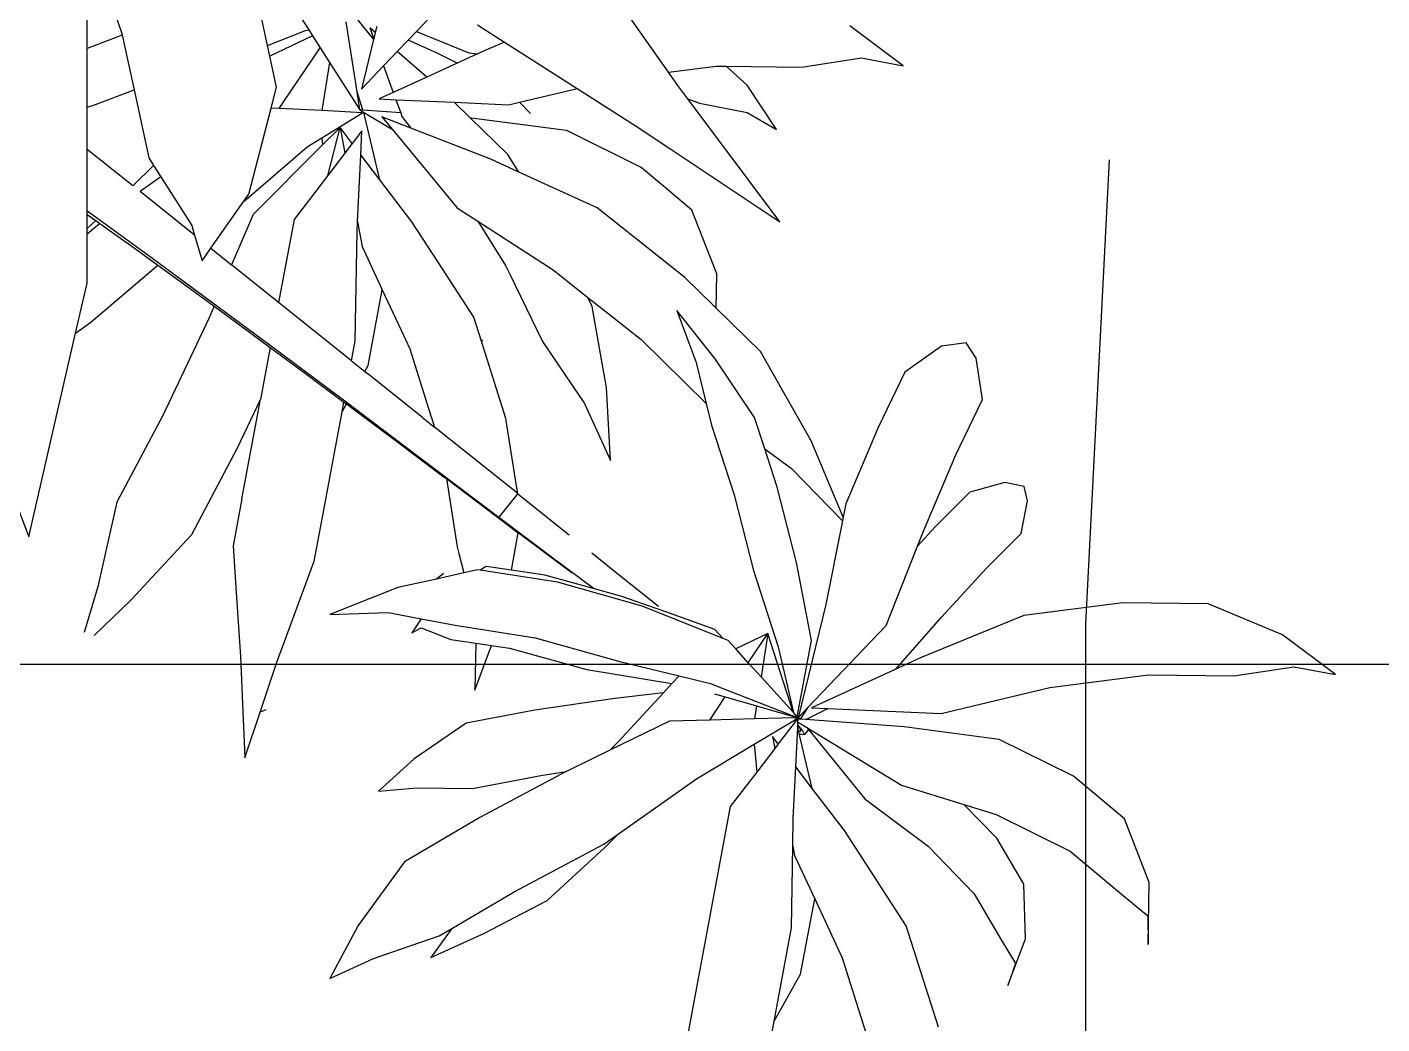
# Model space of a CAD drawing. Header units: metres. Extents: x -22 to 564, y 0 to 143.
# Drawn here: x 121.9146 to 122.0994, y 53.1705 to 53.3064 of the extents above; entities that cross this region are included whole.
import ezdxf
from ezdxf.enums import TextEntityAlignment as Align

# ---------------------------------------------------------------- set-up
doc = ezdxf.new("R2010")
doc.units = ezdxf.units.M
doc.linetypes.add('XREF 1N NEURO-ONCOLOGIA$0$CONJUNTO TLAHUAC$0$HIDDEN2', pattern=[0.1875, 0.125, -0.0625])
for name, color, linetype in [('XREF 1N NEURO-ONCOLOGIA$0$Mobiliario Fijo', 40, 'Continuous'), ('XREF 1N NEURO-ONCOLOGIA$0$PROYECCIÓN', 8, 'XREF 1N NEURO-ONCOLOGIA$0$CONJUNTO TLAHUAC$0$HIDDEN2'), ('XREF 1N NEURO-ONCOLOGIA$0$TEX-MOB', 4, 'Continuous')]:
    doc.layers.add(name, color=color, linetype=linetype)
doc.styles.add('XREF 1N NEURO-ONCOLOGIA$0$HANDLET', font='romans.shx')

# ---------------------------------------------------------------- blocks, each defined once
blk = doc.blocks.new('XREF 1N NEURO-ONCOLOGIA$0$PLANTA CIRCULAR-02')
at = {"color": 72}
for p, q in [((0.2352287231787073, 0.3078379123443895), (0.2412934626035792, 0.2753400864379287)), ((0.2300751190101948, 0.2203104930686237), (0.2144517528118541, 0.3039590530063805)), ((0.258752786373023, 0.259072938679985), (0.266975109439926, 0.2850408369870152)), ((0.2412934626035792, 0.2753400864379287), (0.2457661489516312, 0.2513930210412383)), ((0.2412934626035792, 0.2753400864379287), (0.2480992815560796, 0.2632650709938318)), ((0.2834024485649991, 0.276871921651157), (0.2751801254980961, 0.2509040233441269)), ((0.1273815670105876, 0.2644104534880682), (0.1386542231617511, 0.2592500123248627)), ((0.1347174525734545, 0.2507799221803779), (0.1273815670105876, 0.2644104534880682)), ((0.3012393786880523, 0.2661272672316173), (0.3057208071625865, 0.2542281051827047)), ((0.3031552708874727, 0.260565723578587), (0.3012393786880523, 0.2661272672316173)), ((0.2480992815560796, 0.2632650709938318), (0.2517101342726562, 0.2439324122591202)), ((0.2995236314507963, 0.2544392442416736), (0.3031552708874727, 0.260565723578587)), ((0.1386542231617511, 0.2592500123248627), (0.1554385416881416, 0.2534772389408246)), ((0.1533050969057257, 0.2589804255905719), (0.1669278453257448, 0.2528546845111848)), ((0.158738136582528, 0.2515389861300363), (0.1533050969057257, 0.2589804255905719)), ((0.2517101342726562, 0.2439324122591202), (0.258752786373023, 0.259072938679985)), ((0.2926280267648309, 0.2426926067117918), (0.2995236314507963, 0.2544392442416736)), ((0.3057208071625865, 0.2542281051827047), (0.3052849004319853, 0.2402072395598367)), ((0.3371173422359845, 0.2483497702475788), (0.3371932772652855, 0.2557022486139644)), ((0.3371932772652855, 0.2557022486139644), (0.3374809903972249, 0.2398110029806943)), ((0.1465979750992545, 0.234456471980458), (0.1347174525734545, 0.2507799221803779)), ((0.1554385416881416, 0.2534772389408246), (0.158738136582528, 0.2515389861300363)), ((0.158738136582528, 0.2515389861300363), (0.1746905417690243, 0.2421682011757511)), ((0.1669278453257448, 0.2528546845111848), (0.183105695239135, 0.2443916328278064)), ((0.2457661489516312, 0.2513930210412383), (0.2461087853604624, 0.2304808479718332)), ((0.2751801254980961, 0.2509040233441269), (0.2593158248288034, 0.2264805127125484)), ((0.3302719046012754, 0.2426581997864687), (0.3371173422359845, 0.2483497702475788)), ((0.183105695239135, 0.2443916328278064), (0.1979025384700463, 0.2308337960126394)), ((0.2465460943457316, 0.2328305884237594), (0.2517101342726562, 0.2439324122591202)), ((0.1746905417690243, 0.2421682011757511), (0.1976315565399318, 0.2299967785626436)), ((0.2808230684268551, 0.2305072031032154), (0.2926280267648309, 0.2426926067117918)), ((0.3052849004319853, 0.2402072395598367), (0.2983892957460199, 0.2284606020299478)), ((0.3172262998705548, 0.2317171172690493), (0.3302719046012754, 0.2426581997864687)), ((0.3374809903972249, 0.2398110029806943), (0.3310885271888111, 0.2234832087838114)), ((0.165849975180123, 0.2231474342153845), (0.1465979750992545, 0.234456471980458)), ((0.2461087853604624, 0.2304808479718332), (0.2465460943457316, 0.2328305884237594)), ((0.1976315565399318, 0.2299967785626436), (0.2013890418260757, 0.2273417944819727)), ((0.1979025384700463, 0.2308337960126394), (0.2013890418260757, 0.2273417944819727)), ((0.2461087853604624, 0.2304808479718332), (0.2462260190323775, 0.2233257098332544)), ((0.2645668345363532, 0.2183558742652565), (0.2808230684268551, 0.2305072031032154)), ((0.2982155976822298, 0.2223179191698321), (0.3172262998705548, 0.2317171172690493)), ((0.2013890418260757, 0.2273417944819727), (0.2214030004920744, 0.2132002243617919)), ((0.2593158248288034, 0.2264805127125484), (0.2510818288329091, 0.2157029925408622)), ((0.2983892957460199, 0.2284606020299478), (0.2899686613796177, 0.2197685909734801)), ((0.1880458887503806, 0.2113713272277309), (0.165849975180123, 0.2231474342153845)), ((0.2462260190323775, 0.2233257098332544), (0.2468636820481009, 0.2101818382819616)), ((0.2899686613796177, 0.2197685909734801), (0.2982155976822298, 0.2223179191698321)), ((0.3310885271888111, 0.2234832087838114), (0.3180429224580905, 0.212542126266392)), ((0.2368373994195281, 0.2114759135015092), (0.2300751190101948, 0.2203104930686237)), ((0.2739774869021687, 0.2148253307744952), (0.2899686613796177, 0.2197685909734801)), ((0.1398800181335815, 0.2163983263596734), (0.1497604723965367, 0.2155343248746178)), ((0.1490665851663664, 0.2080943989386341), (0.1398800181335815, 0.2163983263596734)), ((0.1497604723965367, 0.2155343248746178), (0.1639590949975371, 0.2156879583203661)), ((0.1639590949975371, 0.2156879583203661), (0.1815031946998573, 0.2123314385903896)), ((0.2510818288329091, 0.2157029925408622), (0.2468636820481009, 0.2101818382819616)), ((0.2510818288329091, 0.2157029925408622), (0.2477282124536515, 0.2016322527049041)), ((0.2501257025410837, 0.2006073451241903), (0.2645668345363532, 0.2183558742652565)), ((0.1815031946998573, 0.2123314385903896), (0.1880458887503806, 0.2113713272277309)), ((0.2214030004920744, 0.2132002243617919), (0.2361707790385594, 0.2043516240605001)), ((0.2496995792831598, 0.20008362848872), (0.2739774869021687, 0.2148253307744952)), ((0.3180429224580905, 0.212542126266392), (0.2990322202697513, 0.2031429281671819)), ((0.1887909899510447, 0.210976011602277), (0.1880458887503806, 0.2113713272277309)), ((0.1991868052905516, 0.2059026629006553), (0.1887909899510447, 0.210976011602277)), ((0.2361707790385594, 0.2043516240605001), (0.2368373994195281, 0.2114759135015092)), ((0.2414502145201709, 0.2054495023549734), (0.2368373994195281, 0.2114759135015092)), ((0.2468636820481009, 0.2101818382819616), (0.2473545221659918, 0.2000643635302808)), ((0.1052299575996187, 0.1979691624593656), (0.1056769285168286, 0.2078393354950734)), ((0.1056769285168286, 0.2078393354950734), (0.1095695138444483, 0.1961716594080798)), ((0.1624008745917536, 0.1989805685503896), (0.1490665851663664, 0.2080943989386341)), ((0.2145308191973356, 0.1984145024736676), (0.1991868052905516, 0.2059026629006553)), ((0.2012420913636532, 0.2038441356656762), (0.1991868052905516, 0.2059026629006553)), ((0.2408711741639706, 0.2023382135543628), (0.2414502145201709, 0.2054495023549734)), ((0.2423500464400661, 0.204273917165942), (0.2414502145201709, 0.2054495023549734)), ((0.2129187338088343, 0.1912117784107465), (0.2012420913636532, 0.2038441356656762)), ((0.2361707790385594, 0.2043516240605001), (0.2465179944031206, 0.1981517496038236)), ((0.2423500464400661, 0.204273917165942), (0.2408711741639706, 0.2023382135543628)), ((0.2466985945455633, 0.1985927575697914), (0.2423500464400661, 0.204273917165942)), ((0.2477282124536515, 0.2016322527049041), (0.2475589574949026, 0.2009221111081345)), ((0.2477282124536515, 0.2016322527049041), (0.2480911353282238, 0.2018156823961661)), ((0.2480911353282238, 0.2018156823961661), (0.2490791886609855, 0.2018896935783303)), ((0.2490791886609855, 0.2018896935783303), (0.2486026663029293, 0.2008001950860674)), ((0.2501257025410837, 0.2006073451241903), (0.2490791886609855, 0.2018896935783303)), ((0.2990322202697513, 0.2031429281671819), (0.2746122854090771, 0.1999197234052801)), ((0.1045022866744318, 0.1819004705865055), (0.1052299575996187, 0.1979691624593656)), ((0.179944974294088, 0.1956240488204131), (0.1624008745917536, 0.1989805685503896)), ((0.2248347571928662, 0.1981529485796116), (0.2145308191973356, 0.1984145024736676)), ((0.2362374095002337, 0.1978635050566737), (0.2248347571928662, 0.1981529485796116)), ((0.2248347571928662, 0.1981529485796116), (0.2264701033485323, 0.1956942270619848)), ((0.2465179944031206, 0.1981517496038236), (0.2468365684651559, 0.1983451898315493)), ((0.2465179944031206, 0.1981517496038236), (0.2469669963618912, 0.1978827153103282)), ((0.2466985945455633, 0.1985927575697914), (0.2466639152700907, 0.1985525530273904)), ((0.2468365684651559, 0.1983451898315493), (0.2466639152700907, 0.1985525530273904)), ((0.2472069117380471, 0.1979003931708334), (0.2466985945455633, 0.1985927575697914)), ((0.2472069117380471, 0.1979003931708334), (0.2468365684651559, 0.1983451898315493)), ((0.2475589574949026, 0.2009221111081345), (0.2473545221659918, 0.2000643635302808)), ((0.2473545221659918, 0.2000643635302808), (0.2473828681530961, 0.1994800799755438)), ((0.248094386283185, 0.2003980152886271), (0.2473828681530961, 0.1994800799755438)), ((0.2473828681530961, 0.1994800799755438), (0.2473871868901938, 0.1993910597183728)), ((0.2486026663029293, 0.2008001950860674), (0.2473871868901938, 0.1993910597183728)), ((0.2473871868901938, 0.1993910597183728), (0.2474207183899182, 0.1986998894381315)), ((0.2474207183899182, 0.1986998894381315), (0.247743822599233, 0.1988960804005373)), ((0.2474207183899182, 0.1986998894381315), (0.2474586054971581, 0.197918938906561)), ((0.2479441683835546, 0.197954716992605), (0.2474586054971581, 0.197918938906561)), ((0.2479441683835546, 0.197954716992605), (0.2474751338054943, 0.1975782480458505)), ((0.2475589574949026, 0.2009221111081345), (0.2480609931466802, 0.2010828169036856)), ((0.247743822599233, 0.1988960804005373), (0.2496995792831598, 0.20008362848872)), ((0.2479831858152153, 0.1979575919426182), (0.2479441683835546, 0.197954716992605)), ((0.2494241924522385, 0.1980637706908084), (0.2479831858152153, 0.1979575919426182)), ((0.2499030206254673, 0.1950344479568571), (0.2479831858152153, 0.1979575919426182)), ((0.2480609931466802, 0.2010828169036856), (0.248094386283185, 0.2003980152886271)), ((0.2746122854090771, 0.1999197234052801), (0.2494241924522385, 0.1980637706908084)), ((0.2494241924522385, 0.1980637706908084), (0.2550827223342083, 0.195213421225823)), ((0.2496995792831598, 0.20008362848872), (0.2501257025410837, 0.2006073451241903)), ((0.1095695138444483, 0.1961716594080798), (0.1137544273637729, 0.1836277557332693)), ((0.1110581247384346, 0.1955550565866915), (0.1095695138444483, 0.1961716594080798)), ((0.2005007157029723, 0.192607584846705), (0.179944974294088, 0.1956240488204131)), ((0.2264701033485323, 0.1956942270619848), (0.2287862294278824, 0.192255410235326)), ((0.2268788212409731, 0.1895363656214002), (0.2474751338054943, 0.1975782480458505)), ((0.2287862294278824, 0.192255410235326), (0.236768964713761, 0.1945289948367801)), ((0.2466379175878899, 0.1975994998392849), (0.2362374095002337, 0.1978635050566737)), ((0.236768964713761, 0.1945289948367801), (0.2362374095002337, 0.1978635050566737)), ((0.236768964713761, 0.1945289948367801), (0.246546267228581, 0.1973136950235457)), ((0.2461689531155144, 0.1961370690792492), (0.2379569896054789, 0.1870763708344043)), ((0.2461689531155144, 0.1961370690792492), (0.2397189675594689, 0.1760232697730402)), ((0.2423861432337446, 0.1793886632420509), (0.2462778434902333, 0.1962572136495382)), ((0.2462778434902333, 0.1962572136495382), (0.2461689531155144, 0.1961370690792492)), ((0.2472387041253228, 0.1973173825432752), (0.2462778434902333, 0.1962572136495382)), ((0.2466379175878899, 0.1975994998392849), (0.246546267228581, 0.1973136950235457)), ((0.246546267228581, 0.1973136950235457), (0.2472040618885387, 0.1975010433141122)), ((0.247188125296617, 0.1975855334345127), (0.2466379175878899, 0.1975994998392849)), ((0.2472069117380471, 0.1979003931708334), (0.2469669963618912, 0.1978827153103282)), ((0.2469669963618912, 0.1978827153103282), (0.2470406137376671, 0.1978386050379939)), ((0.2471345818030244, 0.1978694019205349), (0.2470406137376671, 0.1978386050379939)), ((0.2470406137376671, 0.1978386050379939), (0.2471531042229316, 0.1977712026633824)), ((0.2472069117380471, 0.1979003931708334), (0.2471345818030244, 0.1978694019205349)), ((0.2471345818030244, 0.1978694019205349), (0.2471531042229316, 0.1977712026633824)), ((0.2471531042229316, 0.1977712026633824), (0.2474751338054943, 0.1975782480458505)), ((0.2474751338054943, 0.1975782480458505), (0.247188125296617, 0.1975855334345127)), ((0.247188125296617, 0.1975855334345127), (0.2472040618885387, 0.1975010433141122)), ((0.2472040618885387, 0.1975010433141122), (0.2474751338054943, 0.1975782480458505)), ((0.2474751338054943, 0.1975782480458505), (0.2472069117380471, 0.1979003931708334)), ((0.2474751338054943, 0.1975782480458505), (0.2472387041253228, 0.1973173825432752)), ((0.2472387041253228, 0.1973173825432752), (0.2509193050910028, 0.1778041503355823)), ((0.2474586054971581, 0.197918938906561), (0.2474751338054943, 0.1975782480458505)), ((0.2474751338054943, 0.1975782480458505), (0.2499030206254673, 0.1950344479568571)), ((0.2545506393085475, 0.1685439526762096), (0.2474751338054943, 0.1975782480458505)), ((0.2499030206254673, 0.1950344479568571), (0.2700187889681729, 0.1739583035174519)), ((0.2508638265624228, 0.1950258185294231), (0.2550827223342083, 0.195213421225823)), ((0.2725399314201127, 0.1851076294699467), (0.2508638265624228, 0.1950258185294231)), ((0.2550827223342083, 0.195213421225823), (0.2841276533141865, 0.1965049694562708)), ((0.2841276533141865, 0.1965049694562708), (0.3119486977157351, 0.1898444431688944)), ((0.2129187338088343, 0.1912117784107465), (0.2005007157029723, 0.192607584846705)), ((0.215121367953742, 0.1888288621271457), (0.2129187338088343, 0.1912117784107465)), ((0.2260522050137155, 0.1914767252876928), (0.2287862294278824, 0.192255410235326)), ((0.1645955643399191, 0.1905343967350816), (0.1688656129225734, 0.1790579825729139)), ((0.1648666482664112, 0.1784740353022087), (0.1645955643399191, 0.1905343967350816)), ((0.1932669609845732, 0.1851730476572797), (0.215121367953742, 0.1888288621271457)), ((0.2169393390596781, 0.18686209294696), (0.215121367953742, 0.1888288621271457)), ((0.2169393390596781, 0.18686209294696), (0.2250252189176507, 0.1888126218978954)), ((0.2250252189176507, 0.1888126218978954), (0.2268788212409731, 0.1895363656214002)), ((0.3119486977157351, 0.1898444431688944), (0.3372880189583043, 0.1865867729920794)), ((0.1734773214052865, 0.1797314055244357), (0.1932669609845732, 0.1851730476572797)), ((0.2017289134619915, 0.1831929343636673), (0.2169393390596781, 0.18686209294696)), ((0.2379569896054789, 0.1870763708344043), (0.2346970288467958, 0.1834794818944587)), ((0.2397189675594689, 0.1760232697730402), (0.2379569896054789, 0.1870763708344043)), ((0.2789897089102595, 0.1821564482979241), (0.2725399314201127, 0.1851076294699467)), ((0.2725399314201127, 0.1851076294699467), (0.28417783862389, 0.1717772079103597)), ((0.3372880189583043, 0.1865867729920794), (0.3591623532484363, 0.1868583691443675)), ((0.3591623532484363, 0.1868583691443675), (0.3745282498051523, 0.1845198085490196)), ((0.3852475939766577, 0.186526585147341), (0.3715849473010309, 0.1763001714849111)), ((0.3745282498051523, 0.1845198085490196), (0.3852475939766577, 0.186526585147341)), ((0.103425315653368, 0.1654579051208671), (0.1045022866744318, 0.1819004705865055)), ((0.1137544273637729, 0.1836277557332693), (0.1234230901286537, 0.1574404560095886)), ((0.1800494819271137, 0.1770853832989019), (0.2017289134619915, 0.1831929343636673)), ((0.2346970288467958, 0.1834794818944587), (0.2314845738350897, 0.1799350085842022)), ((0.2346970288467958, 0.1834794818944587), (0.2397189675594689, 0.1760232697730402)), ((0.3053391020597331, 0.1713861034784898), (0.2789897089102595, 0.1821564482979241)), ((0.1508384722692142, 0.1745214281818335), (0.1584706073914219, 0.1775400559016802)), ((0.1584706073914219, 0.1775400559016802), (0.1648666482664112, 0.1784740353022087)), ((0.1648666482664112, 0.1784740353022087), (0.1688656129225734, 0.1790579825729139)), ((0.1688656129225734, 0.1790579825729139), (0.1734773214052865, 0.1797314055244357)), ((0.2282675669181486, 0.1772559153046629), (0.2074901824431805, 0.1689609296818304)), ((0.2282675669181486, 0.1772559153046629), (0.2260960932850935, 0.1749584140142204)), ((0.2295037197612828, 0.1777494264140031), (0.2282675669181486, 0.1772559153046629)), ((0.2314845738350897, 0.1799350085842022), (0.2295037197612828, 0.1777494264140031)), ((0.2397189675594689, 0.1760232697730402), (0.2314845738350897, 0.1799350085842022)), ((0.236039075806687, 0.1598101230703861), (0.2423861432337446, 0.1793886632420509)), ((0.2509193050910028, 0.1778041503355823), (0.2470163743349474, 0.1577717612665097)), ((0.0679989700413444, 0.1636597580998753), (0.0644272448327428, 0.1756919343429359)), ((0.0670034462101086, 0.1765032058852469), (0.07653787987015899, 0.1673561726104253)), ((0.1484346118343325, 0.1758525380328066), (0.1508384722692142, 0.1745214281818335)), ((0.1508482719286803, 0.172223583868643), (0.1484346118343325, 0.1758525380328066)), ((0.1508482719286803, 0.172223583868643), (0.1595454020749543, 0.1738957745349907)), ((0.1595454020749543, 0.1738957745349907), (0.1800494819271137, 0.1770853832989019)), ((0.2260960932850935, 0.1749584140142204), (0.2135093719693941, 0.1704741983170876)), ((0.2700187889681729, 0.1739583035174519), (0.27805011984141, 0.1535925753640228)), ((0.3715849473010309, 0.1763001714849111), (0.3525527575924343, 0.1684000294539629)), ((0.1274086166296513, 0.1711158326718518), (0.1422950797455797, 0.1705790680461305)), ((0.1448606160206935, 0.1642414496502482), (0.1274086166296513, 0.1711158326718518)), ((0.1422950797455797, 0.1705790680461305), (0.1433445106461306, 0.1707808413354073)), ((0.1433445106461306, 0.1707808413354073), (0.1508482719286803, 0.172223583868643)), ((0.2135093719693941, 0.1704741983170876), (0.2111148562738663, 0.1696211147697824)), ((0.28417783862389, 0.1717772079103597), (0.2957087490867138, 0.1592649931012247)), ((0.3306784233023023, 0.1681284333016748), (0.3053391020597331, 0.1713861034784898)), ((0.07653787987015899, 0.1673561726104253), (0.0895846311254189, 0.1532594486780852)), ((0.2074901824431805, 0.1689609296818304), (0.1858107509083027, 0.1628533786170578)), ((0.2008128721623734, 0.1603305658610807), (0.2116350406788285, 0.168978682918727)), ((0.2111148562738663, 0.1696211147697824), (0.202291442793566, 0.1664776361594065)), ((0.2587951558607244, 0.1471608245804887), (0.2545506393085475, 0.1685439526762096)), ((0.3525527575924343, 0.1684000294539629), (0.3306784233023023, 0.1681284333016748)), ((0.0681847394216959, 0.16284444751048), (0.0679989700413444, 0.1636597580998753)), ((0.1026461197618005, 0.1535615966715724), (0.103425315653368, 0.1654579051208671)), ((0.1547532977826052, 0.1620265710654962), (0.1448606160206935, 0.1642414496502482)), ((0.194635716770648, 0.1643725083162764), (0.1825018032142793, 0.1610359940265624)), ((0.1842597736035287, 0.1563334394582441), (0.1952324339886502, 0.1645365902108367)), ((0.1952324339886502, 0.1645365902108367), (0.194635716770648, 0.1643725083162764)), ((0.202291442793566, 0.1664776361594065), (0.1952324339886502, 0.1645365902108367)), ((0.07286446886099901, 0.1423059014906087), (0.0681847394216959, 0.16284444751048)), ((0.1617346602958491, 0.1604635095322209), (0.1547532977826052, 0.1620265710654962)), ((0.1605009356612896, 0.1555131258417148), (0.1617346602958491, 0.1604635095322209)), ((0.1653066710561433, 0.1596637698531467), (0.1617346602958491, 0.1604635095322209)), ((0.165922312573926, 0.159759538870567), (0.1653066710561433, 0.1596637698531467)), ((0.1858107509083027, 0.1628533786170578), (0.165922312573926, 0.159759538870567)), ((0.1674950892004148, 0.158844644403807), (0.165922312573926, 0.159759538870567)), ((0.1740303074251841, 0.1597989471231287), (0.1674950892004148, 0.158844644403807)), ((0.1825018032142793, 0.1610359940265624), (0.1740303074251841, 0.1597989471231287)), ((0.1740303074251841, 0.1597989471231287), (0.1756953066214919, 0.1501664791437136)), ((0.1895334806804669, 0.1605706663973052), (0.1756953066214919, 0.1501664791437136)), ((0.194587610511789, 0.1553479501200101), (0.2008128721623734, 0.1603305658610807)), ((0.2310925888607045, 0.1404979471575487), (0.236039075806687, 0.1598101230703861)), ((0.1234230901286537, 0.1574404560095886), (0.1250188320769041, 0.1488886172037169)), ((0.1707582094807378, 0.1461553880990465), (0.1842597736035287, 0.1563334394582441)), ((0.2470163743349474, 0.1577717612665097), (0.242069887388979, 0.1384595853536723)), ((0.2957087490867138, 0.1592649931012247), (0.3046404489877688, 0.1503986505239254)), ((0.0895846311254189, 0.1532594486780852), (0.0920397800063313, 0.1506067150350674)), ((0.1048945850996574, 0.1415117078089381), (0.1026461197618005, 0.1535615966715724)), ((0.1572933824070617, 0.1363142558055372), (0.1600609619220421, 0.1537477085338068)), ((0.1600609619220421, 0.1537477085338068), (0.1605009356612896, 0.1555131258417148)), ((0.27805011984141, 0.1535925753640228), (0.2795593908043799, 0.1497653887337265)), ((0.2825813859204516, 0.1486756891631487), (0.27805011984141, 0.1535925753640228)), ((0.039568464767541, 0.1231805717692467), (0.0503012264136515, 0.1512584545683069)), ((0.0503012264136515, 0.1512584545683069), (0.0566811840993893, 0.1231805717692467)), ((0.0920397800063313, 0.1506067150350674), (0.1037791285079948, 0.128436858154366)), ((0.1572933824070617, 0.1363142558055372), (0.1756953066214919, 0.1501664791437136)), ((0.1756340436006809, 0.1401976806664038), (0.1887703810599248, 0.1507061172625583)), ((0.2795593908043799, 0.1497653887337265), (0.2878913133545495, 0.130196279699696)), ((0.3046404489877688, 0.1503986505239254), (0.3062675604853239, 0.1420061693310188)), ((0.1250188320769041, 0.1488886172037169), (0.1305649356673086, 0.1191757310767016)), ((0.1506146580046277, 0.1309519617738886), (0.1707582094807378, 0.1461553880990465)), ((0.1755778232325582, 0.1401527404294072), (0.1707582094807378, 0.1461553880990465)), ((0.2457641105792732, 0.1337127929269073), (0.2587951558607244, 0.1471608245804887)), ((0.2589906538900379, 0.1461759398824185), (0.2507675776869007, 0.126634403562349)), ((0.2589906538900379, 0.1461759398824185), (0.2587951558607244, 0.1471608245804887)), ((0.2596607296358542, 0.1428002160913522), (0.2589906538900379, 0.1461759398824185)), ((0.2915130858215065, 0.1398093465858423), (0.2825813859204516, 0.1486756891631487)), ((0.2679926521860239, 0.1232311070573289), (0.2596607296358542, 0.1428002160913522)), ((0.0846038173626624, 0.1201360446099073), (0.07286446886099901, 0.1423059014906087)), ((0.1048945850996574, 0.1415117078089381), (0.1096462692204625, 0.1160555221403356)), ((0.1755778232325582, 0.1401527404294072), (0.1542575284695999, 0.1231101353001165)), ((0.1756340436006809, 0.1401976806664038), (0.1750544361110968, 0.1365466347918769)), ((0.2252944885741073, 0.1226553716148615), (0.2310925888607045, 0.1404979471575487)), ((0.30042184723888, 0.137290672889165), (0.2915130858215065, 0.1398093465858423)), ((0.3062675604853239, 0.1420061693310188), (0.3054090772873934, 0.1383514253237905)), ((0.1458517696418937, 0.1277481101635729), (0.1568541853091574, 0.1359836460161006)), ((0.1568541853091574, 0.1359836460161006), (0.1572933824070617, 0.1363142558055372)), ((0.1750544361110968, 0.1365466347918769), (0.1725694049174393, 0.1208930018579011)), ((0.242069887388979, 0.1384595853536723), (0.2388892461541729, 0.1286717533568549)), ((0.3054090772873934, 0.1383514253237905), (0.30042184723888, 0.137290672889165)), ((0.2388892461541729, 0.1286717533568549), (0.2457641105792732, 0.1337127929269073)), ((0.1316019119972793, 0.116665740691495), (0.1506146580046277, 0.1309519617738886)), ((0.192660046776723, 0.116934331251116), (0.1993858539341744, 0.1316942741006528)), ((0.1993858539341744, 0.1316942741006528), (0.1983304550184357, 0.1129424684037801)), ((0.2388892461541729, 0.1286717533568549), (0.2362717871023676, 0.1206170098109851)), ((0.2878913133545495, 0.130196279699696), (0.294691245757491, 0.1160103336293687)), ((0.1037791285079948, 0.128436858154366), (0.1096462692204625, 0.1160555221403356)), ((0.1384307280811754, 0.1221933069562695), (0.1458517696418937, 0.1277481101635729)), ((0.2507675776869007, 0.126634403562349), (0.2378045974201086, 0.1037420606359589)), ((0.0566811840993893, 0.1231805717692467), (0.0622720253835496, 0.0990616334501127)), ((0.1316897786361579, 0.1171800129543357), (0.1384307280811754, 0.1221933069562695)), ((0.1512532607806065, 0.1207087498604267), (0.1542575284695999, 0.1231101353001165)), ((0.1528417037826841, 0.1186386506368038), (0.1542575284695999, 0.1231101353001165)), ((0.2239069614534657, 0.1170313271624863), (0.2252944885741073, 0.1226553716148615)), ((0.2747925845889654, 0.1090451609870016), (0.2679926521860239, 0.1232311070573289)), ((0.0963945369604744, 0.0952542719812684), (0.0846038173626624, 0.1201360446099073)), ((0.1305649356673086, 0.1191757310767016), (0.1310294119933246, 0.1166888933937216)), ((0.1512532607806065, 0.1207087498604267), (0.1371094688952184, 0.1094032758399805)), ((0.1479197427254633, 0.1030940188867291), (0.1528417037826841, 0.1186386506368038)), ((0.1725694049174393, 0.1208930018579011), (0.1663014816835755, 0.1010975265635565)), ((0.2362717871023676, 0.1206170098109851), (0.2262021737048059, 0.1056132107784293)), ((0.1121421423929121, 0.1026924482666871), (0.1096462692204625, 0.1160555221403356)), ((0.113744683623608, 0.1033516459528982), (0.1316019119972793, 0.116665740691495)), ((0.1211959790537946, 0.1093756965248787), (0.1310294119933246, 0.1166888933937216)), ((0.1310294119933246, 0.1166888933937216), (0.1316897786361579, 0.1171800129543357)), ((0.1819706838125654, 0.1011752688567284), (0.1914604880610966, 0.1151658516224856)), ((0.1914604880610966, 0.1151658516224856), (0.192660046776723, 0.116934331251116)), ((0.2072103804864867, 0.100682341654597), (0.2239069614534657, 0.1170313271624863)), ((0.2213139003627731, 0.106520908573259), (0.2239069614534657, 0.1170313271624863)), ((0.294691245757491, 0.1160103336293687), (0.2930881976606514, 0.1054453129279054)), ((0.1983304550184357, 0.1129424684037801), (0.196570152223245, 0.102878242044973)), ((0.1121421423929121, 0.1026924482666871), (0.1211959790537946, 0.1093756965248787)), ((0.1330031811840371, 0.1061211995717812), (0.1363948848424172, 0.1088321226411963)), ((0.1363948848424172, 0.1088321226411963), (0.1371094688952184, 0.1094032758399805)), ((0.1363948848424172, 0.1088321226411963), (0.1372662379085341, 0.1072861512005758)), ((0.2842271746428651, 0.1023436693256414), (0.2747925845889654, 0.1090451609870016)), ((0.1330031811840371, 0.1061211995717812), (0.1142955469915279, 0.0911688340561625)), ((0.1330031811840371, 0.1061211995717812), (0.1339605159015775, 0.1009955647064302)), ((0.1372662379085341, 0.1072861512005758), (0.1408770906250965, 0.0879534924658643)), ((0.2163342993481763, 0.0932723168254128), (0.2213139003627731, 0.106520908573259)), ((0.2262021737048059, 0.1056132107784293), (0.2163342993481763, 0.0932723168254128)), ((0.2930881976606514, 0.1054453129279054), (0.2905447850244513, 0.1015015638107997)), ((0.0971014614420796, 0.0910170392842318), (0.113744683623608, 0.1033516459528982)), ((0.1051888301332156, 0.0975597389204879), (0.1121421423929121, 0.1026924482666871)), ((0.1339605159015775, 0.1009955647064302), (0.1344203859823096, 0.0729282534984392)), ((0.1456669670174193, 0.0982509271590857), (0.1479197427254633, 0.1030940188867291)), ((0.1663014816835755, 0.1010975265635565), (0.1643470818505364, 0.0949251035508709)), ((0.1665880114846061, 0.1007241136567813), (0.1663014816835755, 0.1010975265635565)), ((0.1735509069976331, 0.0839141968758668), (0.1819706838125654, 0.1011752688567284)), ((0.196570152223245, 0.102878242044973), (0.1947043751778494, 0.0922109849280233)), ((0.2378045974201086, 0.1037420606359589), (0.2264880953195814, 0.0926611495675545)), ((0.2905447850244513, 0.1015015638107997), (0.2842271746428651, 0.1023436693256414)), ((0.0622720253835496, 0.0990616334501127), (0.0652375437653206, 0.0862683611500543)), ((0.0622720253835496, 0.0990616334501127), (0.0661709179936168, 0.0961909989952972)), ((0.0977392765933871, 0.0921089636077639), (0.1051888301332156, 0.0975597389204879)), ((0.1408770906250965, 0.0879534924658643), (0.1456669670174193, 0.0982509271590857)), ((0.1998835273134034, 0.0948790469650831), (0.2072103804864867, 0.100682341654597)), ((0.0661709179936168, 0.0961909989952972), (0.0832957620580715, 0.0815958846719838)), ((0.0977392765933871, 0.0921089636077639), (0.0963945369604744, 0.0952542719812684)), ((0.1643470818505364, 0.0949251035508709), (0.1552171772085984, 0.0808693737877917)), ((0.193564372782717, 0.0898739083245488), (0.1998835273134034, 0.0948790469650831)), ((0.08170373396689, 0.0796973215762122), (0.0971014614420796, 0.0910170392842318)), ((0.0904454030253135, 0.0867720980135403), (0.0977392765933871, 0.0921089636077639)), ((0.1142955469915279, 0.0911688340561625), (0.1022553371010417, 0.0815460244466024)), ((0.118269485960127, 0.0699130367338157), (0.1142955469915279, 0.0911688340561625)), ((0.1947043751778494, 0.0922109849280233), (0.193564372782717, 0.0898739083245488)), ((0.2256700839460279, 0.0918601678505056), (0.2184463626572182, 0.0847868326031716)), ((0.2262852453614386, 0.0924625226131752), (0.2256700839460279, 0.0918601678505056)), ((0.2256700839460279, 0.0918601678505056), (0.226284298588439, 0.0923708504543228)), ((0.226284298588439, 0.0923708504543228), (0.2262852453614386, 0.0924625226131752)), ((0.2264880953195814, 0.0926611495675545), (0.2262852453614386, 0.0924625226131752)), ((0.2264880953195814, 0.0926611495675545), (0.2266479467496651, 0.0838320831874384)), ((0.1357130506981718, 0.0768516686305034), (0.1408770906250965, 0.0879534924658643)), ((0.184709799256936, 0.0828605700869574), (0.193564372782717, 0.0898739083245488)), ((0.0652375437653206, 0.0862683611500543), (0.0652375437653206, 0.0737136327218409)), ((0.0832957620580715, 0.0815958846719838), (0.0904454030253135, 0.0867720980135403)), ((0.1724682771464643, 0.0816947375956261), (0.1735509069976331, 0.0839141968758668)), ((0.2184463626572182, 0.0847868326031716), (0.1959457814276675, 0.06696506103553901)), ((0.2266479467496651, 0.0838320831874384), (0.2202554835412513, 0.0675042889905555)), ((0.0769989677233696, 0.0770371171767081), (0.0832957620580715, 0.0815958846719838)), ((0.0927728638520193, 0.0739679065788721), (0.0946827672299975, 0.0805025938283706)), ((0.0946827672299975, 0.0805025938283706), (0.0969309366358573, 0.0772909179218502)), ((0.0969309366358573, 0.0772909179218502), (0.1022553371010417, 0.0815460244466024)), ((0.1077791020732093, 0.0686260927400255), (0.1022553371010417, 0.0815460244466024)), ((0.1552171772085984, 0.0808693737877917), (0.1484827811812437, 0.0705015929192925)), ((0.1653985616854214, 0.0703890509713574), (0.184709799256936, 0.0828605700869574)), ((0.1653985616854214, 0.0703890509713574), (0.1724682771464643, 0.0816947375956261)), ((0.0675862476844458, 0.0694180368851534), (0.08170373396689, 0.0796973215762122)), ((0.0684804653094204, 0.0709497645955395), (0.0769989677233696, 0.0770371171767081)), ((0.0969309366358573, 0.0772909179218502), (0.1053510936837654, 0.0652621021887612)), ((0.1345366923014524, 0.0705308817181063), (0.1357130506981718, 0.0768516686305034)), ((0.0652375437653206, 0.0737136327218409), (0.0652375437653206, 0.0722567274419817)), ((0.0684804653094204, 0.0709497645955395), (0.0652375437653206, 0.0737136327218409)), ((0.0927728638520193, 0.0739679065788721), (0.0787750941280905, 0.0627819982949163)), ((0.0920492819952443, 0.07149218912218201), (0.0927728638520193, 0.0739679065788721)), ((0.0652375437653206, 0.0722567274419817), (0.0652375437653206, 0.0686323611515221)), ((0.0674598964293409, 0.0702204623890666), (0.0652375437653206, 0.0722567274419817)), ((0.0652375437653206, 0.0686323611515221), (0.0674598964293409, 0.0702204623890666)), ((0.0674598964293409, 0.0702204623890666), (0.0684804653094204, 0.0709497645955395)), ((0.0840742392891514, 0.0589533033706218), (0.0920492819952443, 0.07149218912218201)), ((0.1268916275490852, 0.0586486419889312), (0.118269485960127, 0.0699130367338157)), ((0.1344203859823096, 0.0729282534984392), (0.1345366923014524, 0.0705308817181063)), ((0.1345366923014524, 0.0705308817181063), (0.1353707328708822, 0.0533391647097474)), ((0.1484827811812437, 0.0705015929192925), (0.1402487851853493, 0.0597240727476063)), ((0.1607908576410608, 0.0674133188953903), (0.1653985616854214, 0.0703890509713574)), ((0.2148054286921308, 0.0518839668435405), (0.2428102015196316, 0.0705006688733718)), ((0.2428102015196316, 0.0705006688733718), (0.2191771803140199, 0.0390077221610668)), ((0.0652375437653206, 0.0677277447380647), (0.0675862476844458, 0.0694180368851534)), ((0.0652375437653206, 0.0686323611515221), (0.0652375437653206, 0.0677277447380647)), ((0.0652375437653206, 0.0677277447380647), (0.0652375437653206, 0.0519649727992331)), ((0.1255677777181745, 0.0508312071412007), (0.1077791020732093, 0.0686260927400255)), ((0.1434478871463796, 0.0468865349178174), (0.1599399812483568, 0.0668638087380344)), ((0.1599399812483568, 0.0668638087380344), (0.1607908576410608, 0.0674133188953903)), ((0.1959457814276675, 0.06696506103553901), (0.1758590271083023, 0.0577894891771678)), ((0.2202554835412513, 0.0675042889905555), (0.213495385513994, 0.0618347327017759)), ((0.0840742392891514, 0.0589533033706218), (0.0787750941280905, 0.0627819982949163)), ((0.1053510936837654, 0.0652621021887612), (0.106627364809043, 0.0634388547001521)), ((0.1053510936837654, 0.0652621021887612), (0.1060028472165868, 0.0647912025686992)), ((0.1060028472165868, 0.0647912025686992), (0.1215860567563425, 0.0513254227203817)), ((0.106627364809043, 0.0634388547001521), (0.1123443487950482, 0.0413734666186301)), ((0.0769621757445407, 0.0613332934023632), (0.0652375437653206, 0.0519649727992331)), ((0.08223135694980499, 0.0560558027605254), (0.0769621757445407, 0.0613332934023632)), ((0.1402487851853493, 0.0597240727476063), (0.1353707328708822, 0.0533391647097474)), ((0.1402487851853493, 0.0597240727476063), (0.1363078026902116, 0.0431889258745102)), ((0.213495385513994, 0.0618347327017759), (0.2072098788105308, 0.0565632064731361)), ((0.0809931918320928, 0.0541090782695477), (0.08223135694980499, 0.0560558027605254)), ((0.08223135694980499, 0.0560558027605254), (0.0840742392891514, 0.0589533033706218)), ((0.1312625394947986, 0.0529382651592627), (0.1268916275490852, 0.0586486419889312)), ((0.1268916275490852, 0.0586486419889312), (0.1300381305164109, 0.0463592937611068)), ((0.1758590271083023, 0.0577894891771678), (0.1686742298652746, 0.0545074943688917)), ((0.1758590271083023, 0.0577894891771678), (0.1730271693187433, 0.0532608632501877)), ((0.2072098788105308, 0.0565632064731361), (0.1881991766221915, 0.04716400837392599)), ((0.0772326025233667, 0.0367096712107653), (0.0809931918320928, 0.0541090782695477)), ((0.1300381305164109, 0.0463592937611068), (0.1312625394947986, 0.0529382651592627)), ((0.133165277827203, 0.05045243313582401), (0.1312625394947986, 0.0529382651592627)), ((0.1353707328708822, 0.0533391647097474), (0.1356695007554407, 0.0471807917110354)), ((0.1686742298652746, 0.0545074943688917), (0.1482241202497647, 0.0465215792929854)), ((0.1730271693187433, 0.0532608632501877), (0.1633976962950498, 0.043912689917768)), ((0.0652375437653206, 0.0519649727992331), (0.0652375437653206, 0.0411055943935921)), ((0.1215860567563425, 0.0513254227203817), (0.1253950501577918, 0.0489852372762627)), ((0.1253950501577918, 0.0489852372762627), (0.1255677777181745, 0.0508312071412007)), ((0.1253950501577918, 0.0489852372762627), (0.1358308716225309, 0.0425736332341344)), ((0.1300381305164109, 0.0463592937611068), (0.1255677777181745, 0.0508312071412007)), ((0.133165277827203, 0.05045243313582401), (0.1300381305164109, 0.0463592937611068)), ((0.1356695007554407, 0.0471807917110354), (0.133165277827203, 0.05045243313582401)), ((0.2059696122039156, 0.0460101908352613), (0.2148054286921308, 0.0518839668435405)), ((0.1360537840875935, 0.0423967877915956), (0.1434478871463796, 0.0468865349178174)), ((0.1407309491855528, 0.0435954420304938), (0.1434478871463796, 0.0468865349178174)), ((0.1482241202497647, 0.0465215792929854), (0.1407309491855528, 0.0435954420304938)), ((0.1459187155904686, 0.0435219931128046), (0.1482241202497647, 0.0465215792929854)), ((0.1788200517667207, 0.0459260509400039), (0.1637792417615174, 0.0439408036120241)), ((0.186682802980556, 0.046963861126585), (0.1788200517667207, 0.0459260509400039)), ((0.1881991766221915, 0.04716400837392599), (0.186682802980556, 0.046963861126585)), ((0.1907873414808563, 0.036338183873184), (0.2059696122039156, 0.0460101908352613)), ((0.2419378582005009, 0.0468730174034278), (0.2343854329128305, 0.0354993970192155)), ((0.2343978088359364, 0.0424839616597836), (0.2419378582005009, 0.0468730174034278)), ((0.1253796590681304, 0.0420395739146073), (0.1144622026645692, 0.0414816894291974)), ((0.1358308716225309, 0.0425736332341344), (0.1253796590681304, 0.0420395739146073)), ((0.1273502592261906, 0.0296777605052938), (0.1253796590681304, 0.0420395739146073)), ((0.1273502592261906, 0.0296777605052938), (0.1351186797798647, 0.0418289864173218)), ((0.1358899280237438, 0.0418858148669443), (0.1343970528352543, 0.0372303948401225)), ((0.1351186797798647, 0.0418289864173218), (0.1343970528352543, 0.0372303948401225)), ((0.1351186797798647, 0.0418289864173218), (0.1360537840875935, 0.0423967877915956)), ((0.1358899280237438, 0.0418858148669443), (0.1351186797798647, 0.0418289864173218)), ((0.1455842568251313, 0.0426001292012899), (0.1358899280237438, 0.0418858148669443)), ((0.1363078026902116, 0.0431889258745102), (0.1360537840875935, 0.0423967877915956)), ((0.1443650443991515, 0.039239631428643), (0.1455842568251313, 0.0426001292012899)), ((0.1455842568251313, 0.0426001292012899), (0.1459187155904686, 0.0435219931128046)), ((0.1633976962950498, 0.043912689917768), (0.1592665891169673, 0.0399022621549605)), ((0.1637792417615174, 0.0439408036120241), (0.1633976962950498, 0.043912689917768)), ((0.1788424152070149, 0.0428029094721723), (0.1760074492849526, 0.0398765794515299)), ((0.2221897838817881, 0.0401227971134404), (0.2343978088359364, 0.0424839616597836)), ((0.0652375437653206, 0.0411055943935921), (0.0652375437653206, 0.0261137736562276)), ((0.0652375437653206, 0.0411055943935921), (0.0673797580799374, 0.0404603280634817)), ((0.0673797580799374, 0.0404603280634817), (0.0772326025233667, 0.0367096712107653)), ((0.1144622026645692, 0.0414816894291974), (0.1123443487950482, 0.0413734666186301)), ((0.1123443487950482, 0.0413734666186301), (0.1137303069276925, 0.0360241943211506)), ((0.1144622026645692, 0.0414816894291974), (0.1156370597009726, 0.0397153072687289)), ((0.1156370597009726, 0.0397153072687289), (0.1249384575800718, 0.0259052630646153)), ((0.140030782914863, 0.0390468987361743), (0.1443650443991515, 0.039239631428643)), ((0.1436879959407094, 0.037373492445731), (0.140030782914863, 0.0390468987361743)), ((0.1443650443991515, 0.039239631428643), (0.1592665891169673, 0.0399022621549605)), ((0.1592665891169673, 0.0399022621549605), (0.173294609666641, 0.040526049663022)), ((0.173294609666641, 0.040526049663022), (0.1760074492849526, 0.0398765794515299)), ((0.1760074492849526, 0.0398765794515299), (0.1879936471423207, 0.0370070111936869)), ((0.2191771803140199, 0.0390077221610668), (0.2166430245167561, 0.0356307508974467)), ((0.2191771803140199, 0.0390077221610668), (0.2221897838817881, 0.0401227971134404)), ((0.0742047054189499, 0.0227002673841383), (0.0772326025233667, 0.0367096712107653)), ((0.1137303069276925, 0.0360241943211506), (0.1120093176966748, 0.0280615614154627)), ((0.1343970528352543, 0.0372303948401225), (0.1315855884395063, 0.0193142449701114)), ((0.1386480801791947, 0.0237914088043425), (0.1355511356365753, 0.0364997025870295)), ((0.1355511356365753, 0.0364997025870295), (0.1412171614851587, 0.030563166773554)), ((0.1412171614851587, 0.030563166773554), (0.1436879959407094, 0.037373492445731)), ((0.1522466647120524, 0.0334573601180424), (0.1436879959407094, 0.037373492445731)), ((0.1722266452662922, 0.024513919487255), (0.1907873414808563, 0.036338183873184)), ((0.1879936471423207, 0.0370070111936869), (0.1907873414808563, 0.036338183873184)), ((0.2166430245167561, 0.0356307508974467), (0.2142108684981139, 0.0321819782996258)), ((0.2343854329128305, 0.0354993970192155), (0.2290151474390853, 0.0306396408130283)), ((0.1522466647120524, 0.0334573601180424), (0.1447005044323362, 0.0269135204942757)), ((0.1600556693516921, 0.0298842465493934), (0.1522466647120524, 0.0334573601180424)), ((0.2142108684981139, 0.0321819782996258), (0.2017262672764701, 0.0144789402306245)), ((0.2142108684981139, 0.0321819782996258), (0.2264549753107445, 0.0306078531988234)), ((0.1120093176966748, 0.0280615614154627), (0.1114154037133517, 0.025313654025112)), ((0.122983959152549, 0.0228480712231587), (0.1120093176966748, 0.0280615614154627)), ((0.1249384575800718, 0.0259052630646153), (0.1273502592261906, 0.0296777605052938)), ((0.1412171614851587, 0.030563166773554), (0.1447005044323362, 0.0269135204942757)), ((0.1600556693516921, 0.0298842465493934), (0.1549638052164965, 0.0272764716300671)), ((0.1652758788337536, 0.0274956705154139), (0.1600556693516921, 0.0298842465493934)), ((0.2264549753107445, 0.0306078531988234), (0.2290151474390853, 0.0306396408130283)), ((0.2290151474390853, 0.0306396408130283), (0.2483293096008765, 0.0308794493511115)), ((0.2483293096008765, 0.0308794493511115), (0.2636952061575926, 0.0285408887557637)), ((0.274414550329098, 0.0305476653540851), (0.2607519036534711, 0.0203212516916622)), ((0.2636952061575926, 0.0285408887557637), (0.274414550329098, 0.0305476653540851)), ((0.0652375437653206, 0.0261137736562276), (0.0652375437653206, 0.0099498520717347)), ((0.0742047054189499, 0.0227002673841383), (0.0652375437653206, 0.0261137736562276)), ((0.1114154037133517, 0.025313654025112), (0.1087364480866313, 0.0129187245033791)), ((0.1114154037133517, 0.025313654025112), (0.1211833360462009, 0.0215188438894884)), ((0.122983959152549, 0.0228480712231587), (0.1249384575800718, 0.0259052630646153)), ((0.1447005044323362, 0.0269135204942757), (0.1474986778220568, 0.0239817554469113)), ((0.1549638052164965, 0.0272764716300671), (0.1474986778220568, 0.0239817554469113)), ((0.1495988070312819, 0.0217813609205351), (0.1630514114753225, 0.0272565121848061)), ((0.1630514114753225, 0.0272565121848061), (0.1652758788337536, 0.0274956705154139)), ((0.1652726169653818, 0.0200837909927927), (0.1722266452662922, 0.024513919487255)), ((0.1681566652626998, 0.0261775285046682), (0.1652758788337536, 0.0274956705154139)), ((0.1722266452662922, 0.024513919487255), (0.1681566652626998, 0.0261775285046682)), ((0.06968404541513, 0.0092973476561085), (0.0741186124871121, 0.0223019346115834)), ((0.0741186124871121, 0.0223019346115834), (0.0742047054189499, 0.0227002673841383)), ((0.1158000081742898, 0.0116110622746248), (0.1220207107244846, 0.0213413750835869)), ((0.1211833360462009, 0.0215188438894884), (0.1220207107244846, 0.0213413750835869)), ((0.1220207107244846, 0.0213413750835869), (0.122983959152549, 0.0228480712231587)), ((0.1339306183181748, 0.017993524722975), (0.1386480801791947, 0.0237914088043425)), ((0.1376862342480365, 0.0208309225288943), (0.1386931784329306, 0.0236063483844546)), ((0.1390758692400311, 0.0220359789000853), (0.1376862342480365, 0.0208309225288943)), ((0.1386931784329306, 0.0236063483844546), (0.1386480801791947, 0.0237914088043425)), ((0.1390758692400311, 0.0220359789000853), (0.1386931784329306, 0.0236063483844546)), ((0.139465675979352, 0.0204364092294824), (0.1390758692400311, 0.0220359789000853)), ((0.1474986778220568, 0.0239817554469113), (0.1495988070312819, 0.0217813609205351)), ((0.1495988070312819, 0.0217813609205351), (0.1553723401632538, 0.0157321851623991))]:
    blk.add_line(p, q, dxfattribs=at)
at = {"color": 54}
for p, q in [((0.1565764462025925, 0.1606276200797438), (0.1547532977826052, 0.1620265710654962)), ((0.1305649356673086, 0.1191757310767016), (0.1316897786361579, 0.1171800129543357))]:
    blk.add_line(p, q, dxfattribs=at)
blk = doc.blocks.new('XREF 1N NEURO-ONCOLOGIA')
at = {"layer": 'XREF 1N NEURO-ONCOLOGIA$0$Mobiliario Fijo', "transparency": 33554687, "elevation": 8.051548035619331e-07}
blk.add_lwpolyline([(19.76843627925646, 22.67371693525392), (19.76843627925646, 22.22371693524228), (20.21843627944272, 22.22371693524228), (20.21843627944272, 22.67371693525392)], close=True, dxfattribs=at)
at = {"layer": 'XREF 1N NEURO-ONCOLOGIA$0$PROYECCIÓN'}
blk.add_line((19.77393969524838, 22.15784245016289), (19.77393969524838, 22.35784245016287), dxfattribs=at)
blk.add_lwpolyline([(20.67394036050285, 20.09764773103835), (20.67394036050285, 21.45784245016287, 0.4142135623730941), (19.77394036050285, 22.35784245016287), (17.12352872053956, 22.35784245016287, 0.4294823864427461), (16.22473815625883, 21.41119996352319, 0.2182718911190644), (18.71992683478386, 16.63764777787317), (20.32394036050284, 16.63764777787317)], format="xyb", dxfattribs=at)
at = {"color": 2, "xscale": -0.5320720665645394, "yscale": 0.5320720665645394, "zscale": 0.5320720665645394, "rotation": 90.00000000000007}
blk.add_blockref('XREF 1N NEURO-ONCOLOGIA$0$PLANTA CIRCULAR-02', (19.86625475369996, 22.52872484898201, 6.536305027730603e-07), dxfattribs=at)
at = {"layer": 'XREF 1N NEURO-ONCOLOGIA$0$TEX-MOB', "style": 'XREF 1N NEURO-ONCOLOGIA$0$HANDLET'}
for rotation, p in [(179.9999999999999, (1.700019897169103, 4.584727664843749, 3.110066986132531e-07)), (180, (1.707345866211927, 2.013779618204248, 5.382931497991625e-07))]:
    blk.add_attdef('234', text='', height=0.075, rotation=rotation, dxfattribs=at).set_placement(p, align=Align.MIDDLE_CENTER)

msp = doc.modelspace()

# ---------------------------------------------------------------- block references
at = {"rotation": 90}
msp.add_blockref('XREF 1N NEURO-ONCOLOGIA', (144.4168560023479, 33.45112300235201), dxfattribs=at)

doc.saveas('drawing.dxf')
